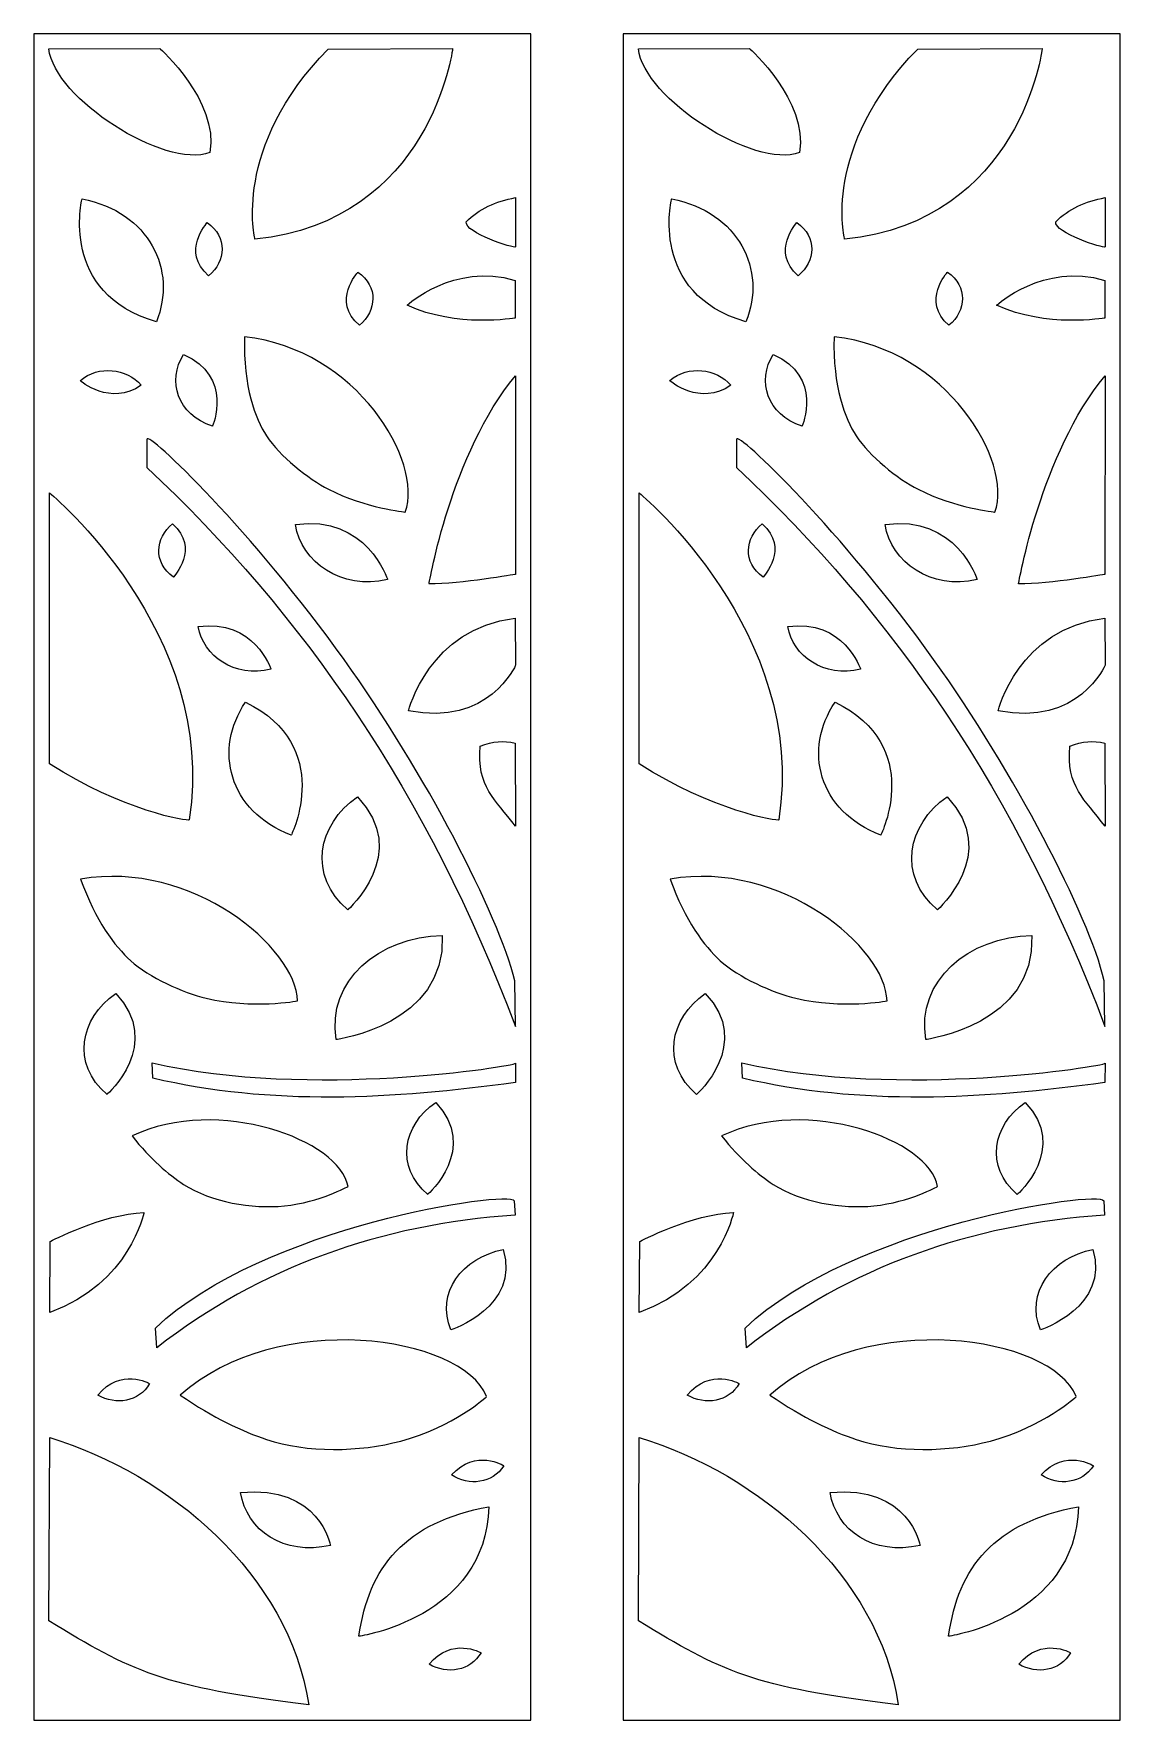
# Model space of a CAD drawing. Header units: centimetres. Extents: x -9.3 to 8.1, y -13.6 to 13.3.
import ezdxf

# ---------------------------------------------------------------- set-up
doc = ezdxf.new("R2010")
doc.units = ezdxf.units.CM
doc.header["$MEASUREMENT"] = 0
doc.layers.add('layer 1', color=7, linetype='Continuous')

msp = doc.modelspace()

# ---------------------------------------------------------------- linework, layer by layer
at = {"layer": 'layer 1', "color": 142}
for points, knots in [([(-1.33411, 13.32705), (-1.33411, 13.32705), (-1.33411, -13.63764), (-1.33411, -13.63764), (-1.33411, -13.63764), (-1.33411, -13.63764), (-9.27906, -13.63764), (-9.27906, -13.63764), (-9.27906, -13.63764), (-9.27906, -13.63764), (-9.27906, 13.32705), (-9.27906, 13.32705), (-9.27906, 13.32705), (-9.27906, 13.32705), (-1.33411, 13.32705), (-1.33411, 13.32705)], [0, 0, 0, 0, 0.2, 0.2, 0.2, 0.2, 0.4, 0.4, 0.4, 0.4, 0.6, 0.6, 0.6, 0.6, 1, 1, 1, 1]), ([(-7.26118, 13.09212), (-7.26118, 13.09212), (-9.03831, 13.08629), (-9.03831, 13.08629), (-9.03831, 13.08629), (-8.9462, 12.28676), (-7.1921, 11.16319), (-6.46113, 11.42574), (-6.46113, 11.42574), (-6.32088, 12.25651), (-7.26118, 13.09212), (-7.26118, 13.09212)], [0, 0, 0, 0, 0.25, 0.25, 0.25, 0.25, 0.5, 0.5, 0.5, 0.5, 1, 1, 1, 1]), ([(-2.58188, 13.08862), (-2.58188, 13.08862), (-4.57296, 13.0821), (-4.57296, 13.0821), (-4.57296, 13.0821), (-6.11576, 11.50162), (-5.74175, 10.04109), (-5.74175, 10.04109), (-5.74175, 10.04109), (-2.92429, 10.32933), (-2.58188, 13.08862), (-2.58188, 13.08862)], [0, 0, 0, 0, 0.25, 0.25, 0.25, 0.25, 0.5, 0.5, 0.5, 0.5, 1, 1, 1, 1]), ([(-8.50563, 10.68688), (-8.50563, 10.68688), (-8.8833, 9.17534), (-7.31857, 8.72178), (-7.31857, 8.72178), (-6.9819, 9.54379), (-7.43153, 10.47773), (-8.50563, 10.68688)], [0, 0, 0, 0, 0.33333333, 0.33333333, 0.33333333, 0.33333333, 1, 1, 1, 1]), ([(-1.57527, 9.92012), (-1.57527, 9.92012), (-1.5779, 10.70663), (-1.5779, 10.70663), (-1.5779, 10.70663), (-1.88793, 10.64328), (-2.16427, 10.53276), (-2.3665, 10.31847), (-2.3665, 10.31847), (-2.39075, 10.14839), (-1.59413, 9.88239), (-1.57527, 9.92012)], [0, 0, 0, 0, 0.25, 0.25, 0.25, 0.25, 0.5, 0.5, 0.5, 0.5, 1, 1, 1, 1]), ([(-6.50434, 10.30762), (-6.50434, 10.30762), (-6.93128, 9.84368), (-6.48241, 9.45669), (-6.48241, 9.45669), (-6.20513, 9.68959), (-6.17616, 10.07709), (-6.50434, 10.30762)], [0, 0, 0, 0, 0.33333333, 0.33333333, 0.33333333, 0.33333333, 1, 1, 1, 1]), ([(-4.09475, 9.51612), (-4.09475, 9.51612), (-4.52169, 9.05218), (-4.07282, 8.66519), (-4.07282, 8.66519), (-3.79554, 8.89809), (-3.76657, 9.2856), (-4.09475, 9.51612)], [0, 0, 0, 0, 0.33333333, 0.33333333, 0.33333333, 0.33333333, 1, 1, 1, 1]), ([(-1.58268, 8.78108), (-1.58268, 8.78108), (-1.58268, 9.38407), (-1.58268, 9.38407), (-1.58268, 9.38407), (-2.56687, 9.67184), (-3.31067, 8.98743), (-3.31067, 8.98743), (-3.31067, 8.98743), (-2.5196, 8.61651), (-1.58268, 8.78108), (-1.58268, 8.78108)], [0, 0, 0, 0, 0.25, 0.25, 0.25, 0.25, 0.5, 0.5, 0.5, 0.5, 1, 1, 1, 1]), ([(-3.33861, 5.67853), (-3.33861, 5.67853), (-3.96821, 5.74028), (-4.56481, 6.04399), (-4.56481, 6.04399), (-4.89454, 6.21185), (-5.34667, 6.57372), (-5.55642, 6.8975), (-5.55642, 6.8975), (-5.73746, 7.17695), (-5.93305, 7.6743), (-5.90903, 8.48227), (-5.90903, 8.48227), (-4.10738, 8.28011), (-3.04472, 6.48675), (-3.33861, 5.67853)], [0, 0, 0, 0, 0.2, 0.2, 0.2, 0.2, 0.4, 0.4, 0.4, 0.4, 0.6, 0.6, 0.6, 0.6, 1, 1, 1, 1]), ([(-6.42212, 7.05028), (-6.42212, 7.05028), (-6.07739, 7.84481), (-6.88518, 8.19971), (-6.88518, 8.19971), (-7.14387, 7.77671), (-6.98604, 7.23838), (-6.42212, 7.05028)], [0, 0, 0, 0, 0.33333333, 0.33333333, 0.33333333, 0.33333333, 1, 1, 1, 1]), ([(-8.5383, 7.77955), (-8.5383, 7.77955), (-8.05171, 7.36205), (-7.55985, 7.70758), (-7.55985, 7.70758), (-7.79742, 7.97146), (-8.23882, 8.03779), (-8.5383, 7.77955)], [0, 0, 0, 0, 0.33333333, 0.33333333, 0.33333333, 0.33333333, 1, 1, 1, 1]), ([(-1.57924, 4.68217), (-1.57924, 4.68217), (-1.57677, 7.85701), (-1.57677, 7.85701), (-1.57677, 7.85701), (-2.60531, 6.621), (-2.96003, 4.52967), (-2.96003, 4.52967), (-2.96003, 4.52967), (-2.44576, 4.52967), (-1.57924, 4.68217), (-1.57924, 4.68217)], [0, 0, 0, 0, 0.25, 0.25, 0.25, 0.25, 0.5, 0.5, 0.5, 0.5, 1, 1, 1, 1]), ([(-7.4692, 6.83802), (-7.46876, 7.00302), (-5.74878, 5.32644), (-4.31751, 3.32318), (-4.31751, 3.32318), (-3.02527, 1.51453), (-1.84538, -0.75155), (-1.589, -1.81734), (-1.589, -1.81734), (-1.589, -1.81734), (-1.57828, -2.54788), (-1.57828, -2.54788), (-1.57828, -2.54788), (-2.98026, 1.17559), (-4.94628, 4.03134), (-7.47038, 6.39238), (-7.47038, 6.39238), (-7.47038, 6.39238), (-7.4692, 6.83802), (-7.4692, 6.83802)], [0, 0, 0, 0, 0.16666667, 0.16666667, 0.16666667, 0.16666667, 0.33333333, 0.33333333, 0.33333333, 0.33333333, 0.5, 0.5, 0.5, 0.5, 0.66666667, 0.66666667, 0.66666667, 0.66666667, 1, 1, 1, 1]), ([(-9.0267, 5.987), (-9.0267, 5.987), (-9.0249, 1.65383), (-9.0249, 1.65383), (-9.0249, 1.65383), (-7.87948, 0.91471), (-6.79366, 0.71959), (-6.79366, 0.76083), (-6.79366, 0.76083), (-6.32615, 3.75969), (-9.0267, 5.987), (-9.0267, 5.987)], [0, 0, 0, 0, 0.25, 0.25, 0.25, 0.25, 0.5, 0.5, 0.5, 0.5, 1, 1, 1, 1]), ([(-7.04494, 4.64095), (-7.04494, 4.64095), (-6.61396, 5.10205), (-7.05945, 5.49202), (-7.05945, 5.49202), (-7.33877, 5.26094), (-7.37113, 4.87362), (-7.04494, 4.64095)], [0, 0, 0, 0, 0.33333333, 0.33333333, 0.33333333, 0.33333333, 1, 1, 1, 1]), ([(-3.62154, 4.60177), (-3.62154, 4.60177), (-3.95772, 5.64266), (-5.09545, 5.47991), (-5.09545, 5.47991), (-4.99372, 4.87669), (-4.36403, 4.42691), (-3.62154, 4.60177)], [0, 0, 0, 0, 0.33333333, 0.33333333, 0.33333333, 0.33333333, 1, 1, 1, 1]), ([(-5.4865, 3.16676), (-5.4865, 3.16676), (-5.75803, 3.98235), (-6.65034, 3.84833), (-6.65034, 3.84833), (-6.56608, 3.37521), (-6.06831, 3.02539), (-5.4865, 3.16676)], [0, 0, 0, 0, 0.33333333, 0.33333333, 0.33333333, 0.33333333, 1, 1, 1, 1]), ([(-1.5743, 3.23282), (-1.5743, 3.23282), (-1.58048, 3.98258), (-1.58048, 3.98258), (-1.58048, 3.98258), (-2.95965, 3.82048), (-3.28729, 2.50341), (-3.28729, 2.50341), (-3.28729, 2.50341), (-2.00162, 2.24), (-1.5743, 3.23282), (-1.5743, 3.23282)], [0, 0, 0, 0, 0.25, 0.25, 0.25, 0.25, 0.5, 0.5, 0.5, 0.5, 1, 1, 1, 1]), ([(-5.16208, 0.51419), (-5.16208, 0.51419), (-4.45753, 1.93508), (-5.89318, 2.63994), (-5.89318, 2.63994), (-6.40514, 1.88901), (-6.17015, 0.89768), (-5.16208, 0.51419)], [0, 0, 0, 0, 0.33333333, 0.33333333, 0.33333333, 0.33333333, 1, 1, 1, 1]), ([(-1.57666, 0.65504), (-1.57666, 0.65504), (-1.57962, 1.98613), (-1.57962, 1.98613), (-1.57962, 1.98613), (-1.76816, 2.0296), (-1.93829, 2.01445), (-2.14187, 1.93606), (-2.14187, 1.93606), (-2.19701, 1.27941), (-1.90456, 1.09477), (-1.57666, 0.65504)], [0, 0, 0, 0, 0.25, 0.25, 0.25, 0.25, 0.5, 0.5, 0.5, 0.5, 1, 1, 1, 1]), ([(-4.25774, -0.68107), (-4.25774, -0.68107), (-3.24263, 0.2258), (-4.10173, 1.12616), (-4.10173, 1.12616), (-4.74481, 0.68215), (-4.89839, -0.13384), (-4.25774, -0.68107)], [0, 0, 0, 0, 0.33333333, 0.33333333, 0.33333333, 0.33333333, 1, 1, 1, 1]), ([(-5.06256, -2.1356), (-5.06256, -2.1356), (-5.78333, -2.2698), (-6.51978, -2.09417), (-6.51978, -2.09417), (-6.89368, -2.00501), (-7.44062, -1.75904), (-7.72877, -1.4941), (-7.72877, -1.4941), (-7.98501, -1.2585), (-8.29248, -0.85598), (-8.52965, -0.18788), (-8.52965, -0.18788), (-6.74756, 0.11806), (-5.0811, -1.2883), (-5.06256, -2.1356)], [0, 0, 0, 0, 0.2, 0.2, 0.2, 0.2, 0.4, 0.4, 0.4, 0.4, 0.6, 0.6, 0.6, 0.6, 1, 1, 1, 1]), ([(-4.44292, -2.754), (-4.44292, -2.754), (-2.6793, -2.51975), (-2.74959, -1.09084), (-2.74959, -1.09084), (-3.75561, -1.11199), (-4.60133, -1.80967), (-4.44292, -2.754)], [0, 0, 0, 0, 0.33333333, 0.33333333, 0.33333333, 0.33333333, 1, 1, 1, 1]), ([(-8.10733, -3.63237), (-8.10733, -3.63237), (-7.20126, -2.8229), (-7.9681, -2.01924), (-7.9681, -2.01924), (-8.54207, -2.41555), (-8.6792, -3.14393), (-8.10733, -3.63237)], [0, 0, 0, 0, 0.33333333, 0.33333333, 0.33333333, 0.33333333, 1, 1, 1, 1]), ([(-1.57811, -3.13368), (-1.57807, -3.17293), (-4.83965, -3.70965), (-7.38359, -3.12814), (-7.38359, -3.12814), (-7.38359, -3.12814), (-7.37639, -3.37166), (-7.37639, -3.37166), (-7.37639, -3.37166), (-5.49327, -3.81726), (-3.52822, -3.71099), (-1.57828, -3.44088), (-1.57828, -3.44088), (-1.57828, -3.44088), (-1.57811, -3.13368), (-1.57811, -3.13368)], [0, 0, 0, 0, 0.2, 0.2, 0.2, 0.2, 0.4, 0.4, 0.4, 0.4, 0.6, 0.6, 0.6, 0.6, 1, 1, 1, 1]), ([(-4.25413, -5.10233), (-4.25413, -5.10233), (-4.70177, -5.35468), (-5.27151, -5.41357), (-5.27151, -5.41357), (-5.78746, -5.4669), (-6.4433, -5.35314), (-6.88323, -5.06999), (-6.88323, -5.06999), (-7.12619, -4.91361), (-7.41086, -4.6705), (-7.70709, -4.2947), (-7.70709, -4.2947), (-6.32029, -3.64351), (-4.38473, -4.36175), (-4.25413, -5.10233)], [0, 0, 0, 0, 0.2, 0.2, 0.2, 0.2, 0.4, 0.4, 0.4, 0.4, 0.6, 0.6, 0.6, 0.6, 1, 1, 1, 1]), ([(-2.97986, -5.23149), (-2.97986, -5.23149), (-2.15327, -4.493), (-2.85282, -3.75987), (-2.85282, -3.75987), (-3.37649, -4.12143), (-3.50154, -4.7859), (-2.97986, -5.23149)], [0, 0, 0, 0, 0.33333333, 0.33333333, 0.33333333, 0.33333333, 1, 1, 1, 1]), ([(-1.59857, -5.33243), (-1.66661, -5.15121), (-5.60495, -5.73691), (-7.33372, -7.36604), (-7.33372, -7.36604), (-7.33372, -7.36604), (-7.31239, -7.68042), (-7.31239, -7.68042), (-7.31239, -7.68042), (-5.65659, -6.39355), (-3.73417, -5.70978), (-1.58397, -5.56119), (-1.58397, -5.56119), (-1.58397, -5.56119), (-1.59857, -5.33243), (-1.59857, -5.33243)], [0, 0, 0, 0, 0.2, 0.2, 0.2, 0.2, 0.4, 0.4, 0.4, 0.4, 0.6, 0.6, 0.6, 0.6, 1, 1, 1, 1]), ([(-9.01614, -5.98213), (-9.01614, -5.98213), (-9.02377, -7.11684), (-9.02377, -7.11684), (-9.02377, -7.11684), (-7.7381, -6.6508), (-7.51831, -5.52057), (-7.51831, -5.52057), (-7.51831, -5.52057), (-8.17283, -5.54083), (-9.01614, -5.98213), (-9.01614, -5.98213)], [0, 0, 0, 0, 0.25, 0.25, 0.25, 0.25, 0.5, 0.5, 0.5, 0.5, 1, 1, 1, 1]), ([(-2.60794, -7.39553), (-2.60794, -7.39553), (-1.49772, -7.03141), (-1.77168, -6.11009), (-1.77168, -6.11009), (-2.42292, -6.24452), (-2.8618, -6.8), (-2.60794, -7.39553)], [0, 0, 0, 0, 0.33333333, 0.33333333, 0.33333333, 0.33333333, 1, 1, 1, 1]), ([(-2.03773, -8.46381), (-2.03773, -8.46381), (-2.57043, -8.94904), (-3.40973, -9.17338), (-3.40973, -9.17338), (-4.06901, -9.3496), (-4.91239, -9.36355), (-5.55531, -9.14952), (-5.55531, -9.14952), (-5.93901, -9.02179), (-6.40382, -8.8037), (-6.93564, -8.43922), (-6.93564, -8.43922), (-5.38595, -7.0594), (-2.43437, -7.47835), (-2.03773, -8.46381)], [0, 0, 0, 0, 0.2, 0.2, 0.2, 0.2, 0.4, 0.4, 0.4, 0.4, 0.6, 0.6, 0.6, 0.6, 1, 1, 1, 1]), ([(-7.42664, -8.25383), (-7.42664, -8.25383), (-7.89405, -7.99344), (-8.25634, -8.43898), (-8.25634, -8.43898), (-7.96471, -8.60546), (-7.59704, -8.55022), (-7.42664, -8.25383)], [0, 0, 0, 0, 0.33333333, 0.33333333, 0.33333333, 0.33333333, 1, 1, 1, 1]), ([(-9.02377, -9.11836), (-9.02377, -9.11836), (-9.03594, -12.04806), (-9.03594, -12.04806), (-9.03594, -12.04806), (-7.73124, -12.8468), (-7.19845, -13.11768), (-4.88324, -13.38819), (-4.88324, -13.38819), (-5.19851, -11.3074), (-7.11475, -9.69614), (-9.02377, -9.11836)], [0, 0, 0, 0, 0.25, 0.25, 0.25, 0.25, 0.5, 0.5, 0.5, 0.5, 1, 1, 1, 1]), ([(-1.76088, -9.56838), (-1.76088, -9.56838), (-2.21168, -9.28684), (-2.60074, -9.71511), (-2.60074, -9.71511), (-2.31969, -9.89481), (-1.94917, -9.85652), (-1.76088, -9.56838)], [0, 0, 0, 0, 0.33333333, 0.33333333, 0.33333333, 0.33333333, 1, 1, 1, 1]), ([(-4.53561, -10.84138), (-4.53561, -10.84138), (-4.70408, -9.87539), (-5.97239, -9.99384), (-5.97239, -9.99384), (-5.87437, -10.602), (-5.28477, -11.01345), (-4.53561, -10.84138)], [0, 0, 0, 0, 0.33333333, 0.33333333, 0.33333333, 0.33333333, 1, 1, 1, 1]), ([(-4.07879, -12.29483), (-4.07879, -12.29483), (-2.05428, -12.0079), (-2.0006, -10.22349), (-2.0006, -10.22349), (-3.3435, -10.47367), (-3.92397, -11.17923), (-4.07879, -12.29483)], [0, 0, 0, 0, 0.33333333, 0.33333333, 0.33333333, 0.33333333, 1, 1, 1, 1]), ([(-2.12758, -12.55704), (-2.12758, -12.55704), (-2.59499, -12.29665), (-2.95729, -12.74219), (-2.95729, -12.74219), (-2.66565, -12.90867), (-2.29798, -12.85343), (-2.12758, -12.55704)], [0, 0, 0, 0, 0.33333333, 0.33333333, 0.33333333, 0.33333333, 1, 1, 1, 1])]:
    msp.add_open_spline(points, degree=3, knots=knots, dxfattribs=at)
at = {"layer": 'layer 1', "color": 242, "lineweight": 9}
for points, knots in [([(8.09234, 13.32705), (8.09234, 13.32705), (8.09234, -13.63764), (8.09234, -13.63764), (8.09234, -13.63764), (8.09234, -13.63764), (0.14739, -13.63764), (0.14739, -13.63764), (0.14739, -13.63764), (0.14739, -13.63764), (0.14739, 13.32705), (0.14739, 13.32705), (0.14739, 13.32705), (0.14739, 13.32705), (8.09234, 13.32705), (8.09234, 13.32705)], [0, 0, 0, 0, 0.2, 0.2, 0.2, 0.2, 0.4, 0.4, 0.4, 0.4, 0.6, 0.6, 0.6, 0.6, 1, 1, 1, 1]), ([(2.16527, 13.09212), (2.16527, 13.09212), (0.38814, 13.08629), (0.38814, 13.08629), (0.38814, 13.08629), (0.48025, 12.28676), (2.23435, 11.16319), (2.96532, 11.42574), (2.96532, 11.42574), (3.10557, 12.25651), (2.16527, 13.09212), (2.16527, 13.09212)], [0, 0, 0, 0, 0.25, 0.25, 0.25, 0.25, 0.5, 0.5, 0.5, 0.5, 1, 1, 1, 1]), ([(6.84457, 13.08862), (6.84457, 13.08862), (4.85349, 13.0821), (4.85349, 13.0821), (4.85349, 13.0821), (3.31069, 11.50162), (3.6847, 10.04109), (3.6847, 10.04109), (3.6847, 10.04109), (6.50216, 10.32933), (6.84457, 13.08862), (6.84457, 13.08862)], [0, 0, 0, 0, 0.25, 0.25, 0.25, 0.25, 0.5, 0.5, 0.5, 0.5, 1, 1, 1, 1]), ([(0.92082, 10.68688), (0.92082, 10.68688), (0.54315, 9.17534), (2.10788, 8.72178), (2.10788, 8.72178), (2.44455, 9.54379), (1.99492, 10.47773), (0.92082, 10.68688)], [0, 0, 0, 0, 0.33333333, 0.33333333, 0.33333333, 0.33333333, 1, 1, 1, 1]), ([(7.85118, 9.92012), (7.85118, 9.92012), (7.84855, 10.70663), (7.84855, 10.70663), (7.84855, 10.70663), (7.53852, 10.64328), (7.26218, 10.53276), (7.05995, 10.31847), (7.05995, 10.31847), (7.0357, 10.14839), (7.83232, 9.88239), (7.85118, 9.92012)], [0, 0, 0, 0, 0.25, 0.25, 0.25, 0.25, 0.5, 0.5, 0.5, 0.5, 1, 1, 1, 1]), ([(2.92211, 10.30762), (2.92211, 10.30762), (2.49517, 9.84368), (2.94404, 9.45669), (2.94404, 9.45669), (3.22132, 9.68959), (3.25029, 10.07709), (2.92211, 10.30762)], [0, 0, 0, 0, 0.33333333, 0.33333333, 0.33333333, 0.33333333, 1, 1, 1, 1]), ([(5.3317, 9.51612), (5.3317, 9.51612), (4.90476, 9.05218), (5.35363, 8.66519), (5.35363, 8.66519), (5.63091, 8.89809), (5.65988, 9.2856), (5.3317, 9.51612)], [0, 0, 0, 0, 0.33333333, 0.33333333, 0.33333333, 0.33333333, 1, 1, 1, 1]), ([(7.84377, 8.78108), (7.84377, 8.78108), (7.84377, 9.38407), (7.84377, 9.38407), (7.84377, 9.38407), (6.85958, 9.67184), (6.11578, 8.98743), (6.11578, 8.98743), (6.11578, 8.98743), (6.90685, 8.61651), (7.84377, 8.78108), (7.84377, 8.78108)], [0, 0, 0, 0, 0.25, 0.25, 0.25, 0.25, 0.5, 0.5, 0.5, 0.5, 1, 1, 1, 1]), ([(6.08784, 5.67853), (6.08784, 5.67853), (5.45824, 5.74028), (4.86164, 6.04399), (4.86164, 6.04399), (4.53191, 6.21185), (4.07978, 6.57372), (3.87003, 6.8975), (3.87003, 6.8975), (3.68899, 7.17695), (3.4934, 7.6743), (3.51742, 8.48227), (3.51742, 8.48227), (5.31907, 8.28011), (6.38173, 6.48675), (6.08784, 5.67853)], [0, 0, 0, 0, 0.2, 0.2, 0.2, 0.2, 0.4, 0.4, 0.4, 0.4, 0.6, 0.6, 0.6, 0.6, 1, 1, 1, 1]), ([(3.00433, 7.05028), (3.00433, 7.05028), (3.34906, 7.84481), (2.54127, 8.19971), (2.54127, 8.19971), (2.28258, 7.77671), (2.44041, 7.23838), (3.00433, 7.05028)], [0, 0, 0, 0, 0.33333333, 0.33333333, 0.33333333, 0.33333333, 1, 1, 1, 1]), ([(0.88815, 7.77955), (0.88815, 7.77955), (1.37474, 7.36205), (1.8666, 7.70758), (1.8666, 7.70758), (1.62903, 7.97146), (1.18763, 8.03779), (0.88815, 7.77955)], [0, 0, 0, 0, 0.33333333, 0.33333333, 0.33333333, 0.33333333, 1, 1, 1, 1]), ([(7.84721, 4.68217), (7.84721, 4.68217), (7.84968, 7.85701), (7.84968, 7.85701), (7.84968, 7.85701), (6.82114, 6.621), (6.46642, 4.52967), (6.46642, 4.52967), (6.46642, 4.52967), (6.98069, 4.52967), (7.84721, 4.68217), (7.84721, 4.68217)], [0, 0, 0, 0, 0.25, 0.25, 0.25, 0.25, 0.5, 0.5, 0.5, 0.5, 1, 1, 1, 1]), ([(1.95725, 6.83802), (1.95769, 7.00302), (3.67767, 5.32644), (5.10894, 3.32318), (5.10894, 3.32318), (6.40118, 1.51453), (7.58107, -0.75155), (7.83745, -1.81734), (7.83745, -1.81734), (7.83745, -1.81734), (7.84817, -2.54788), (7.84817, -2.54788), (7.84817, -2.54788), (6.44619, 1.17559), (4.48017, 4.03134), (1.95607, 6.39238), (1.95607, 6.39238), (1.95607, 6.39238), (1.95725, 6.83802), (1.95725, 6.83802)], [0, 0, 0, 0, 0.16666667, 0.16666667, 0.16666667, 0.16666667, 0.33333333, 0.33333333, 0.33333333, 0.33333333, 0.5, 0.5, 0.5, 0.5, 0.66666667, 0.66666667, 0.66666667, 0.66666667, 1, 1, 1, 1]), ([(0.39975, 5.987), (0.39975, 5.987), (0.40155, 1.65383), (0.40155, 1.65383), (0.40155, 1.65383), (1.54697, 0.91471), (2.63279, 0.71959), (2.63279, 0.76083), (2.63279, 0.76083), (3.1003, 3.75969), (0.39975, 5.987), (0.39975, 5.987)], [0, 0, 0, 0, 0.25, 0.25, 0.25, 0.25, 0.5, 0.5, 0.5, 0.5, 1, 1, 1, 1]), ([(2.38151, 4.64095), (2.38151, 4.64095), (2.81249, 5.10205), (2.367, 5.49202), (2.367, 5.49202), (2.08768, 5.26094), (2.05532, 4.87362), (2.38151, 4.64095)], [0, 0, 0, 0, 0.33333333, 0.33333333, 0.33333333, 0.33333333, 1, 1, 1, 1]), ([(5.80491, 4.60177), (5.80491, 4.60177), (5.46873, 5.64266), (4.331, 5.47991), (4.331, 5.47991), (4.43273, 4.87669), (5.06242, 4.42691), (5.80491, 4.60177)], [0, 0, 0, 0, 0.33333333, 0.33333333, 0.33333333, 0.33333333, 1, 1, 1, 1]), ([(3.93995, 3.16676), (3.93995, 3.16676), (3.66842, 3.98235), (2.77611, 3.84833), (2.77611, 3.84833), (2.86037, 3.37521), (3.35814, 3.02539), (3.93995, 3.16676)], [0, 0, 0, 0, 0.33333333, 0.33333333, 0.33333333, 0.33333333, 1, 1, 1, 1]), ([(7.85215, 3.23282), (7.85215, 3.23282), (7.84597, 3.98258), (7.84597, 3.98258), (7.84597, 3.98258), (6.4668, 3.82048), (6.13916, 2.50341), (6.13916, 2.50341), (6.13916, 2.50341), (7.42483, 2.24), (7.85215, 3.23282), (7.85215, 3.23282)], [0, 0, 0, 0, 0.25, 0.25, 0.25, 0.25, 0.5, 0.5, 0.5, 0.5, 1, 1, 1, 1]), ([(4.26437, 0.51419), (4.26437, 0.51419), (4.96892, 1.93508), (3.53327, 2.63994), (3.53327, 2.63994), (3.02131, 1.88901), (3.2563, 0.89768), (4.26437, 0.51419)], [0, 0, 0, 0, 0.33333333, 0.33333333, 0.33333333, 0.33333333, 1, 1, 1, 1]), ([(7.84979, 0.65504), (7.84979, 0.65504), (7.84683, 1.98613), (7.84683, 1.98613), (7.84683, 1.98613), (7.65829, 2.0296), (7.48816, 2.01445), (7.28458, 1.93606), (7.28458, 1.93606), (7.22944, 1.27941), (7.52189, 1.09477), (7.84979, 0.65504)], [0, 0, 0, 0, 0.25, 0.25, 0.25, 0.25, 0.5, 0.5, 0.5, 0.5, 1, 1, 1, 1]), ([(5.16871, -0.68107), (5.16871, -0.68107), (6.18382, 0.2258), (5.32472, 1.12616), (5.32472, 1.12616), (4.68164, 0.68215), (4.52806, -0.13384), (5.16871, -0.68107)], [0, 0, 0, 0, 0.33333333, 0.33333333, 0.33333333, 0.33333333, 1, 1, 1, 1]), ([(4.36389, -2.1356), (4.36389, -2.1356), (3.64312, -2.2698), (2.90667, -2.09417), (2.90667, -2.09417), (2.53277, -2.00501), (1.98583, -1.75904), (1.69768, -1.4941), (1.69768, -1.4941), (1.44144, -1.2585), (1.13397, -0.85598), (0.8968, -0.18788), (0.8968, -0.18788), (2.67889, 0.11806), (4.34535, -1.2883), (4.36389, -2.1356)], [0, 0, 0, 0, 0.2, 0.2, 0.2, 0.2, 0.4, 0.4, 0.4, 0.4, 0.6, 0.6, 0.6, 0.6, 1, 1, 1, 1]), ([(4.98353, -2.754), (4.98353, -2.754), (6.74715, -2.51975), (6.67686, -1.09084), (6.67686, -1.09084), (5.67084, -1.11199), (4.82512, -1.80967), (4.98353, -2.754)], [0, 0, 0, 0, 0.33333333, 0.33333333, 0.33333333, 0.33333333, 1, 1, 1, 1]), ([(1.31912, -3.63237), (1.31912, -3.63237), (2.22519, -2.8229), (1.45835, -2.01924), (1.45835, -2.01924), (0.88438, -2.41555), (0.74725, -3.14393), (1.31912, -3.63237)], [0, 0, 0, 0, 0.33333333, 0.33333333, 0.33333333, 0.33333333, 1, 1, 1, 1]), ([(7.84834, -3.13368), (7.84838, -3.17293), (4.5868, -3.70965), (2.04286, -3.12814), (2.04286, -3.12814), (2.04286, -3.12814), (2.05006, -3.37166), (2.05006, -3.37166), (2.05006, -3.37166), (3.93318, -3.81726), (5.89823, -3.71099), (7.84817, -3.44088), (7.84817, -3.44088), (7.84817, -3.44088), (7.84834, -3.13368), (7.84834, -3.13368)], [0, 0, 0, 0, 0.2, 0.2, 0.2, 0.2, 0.4, 0.4, 0.4, 0.4, 0.6, 0.6, 0.6, 0.6, 1, 1, 1, 1]), ([(5.17232, -5.10233), (5.17232, -5.10233), (4.72468, -5.35468), (4.15494, -5.41357), (4.15494, -5.41357), (3.63899, -5.4669), (2.98315, -5.35314), (2.54322, -5.06999), (2.54322, -5.06999), (2.30026, -4.91361), (2.01559, -4.6705), (1.71936, -4.2947), (1.71936, -4.2947), (3.10616, -3.64351), (5.04172, -4.36175), (5.17232, -5.10233)], [0, 0, 0, 0, 0.2, 0.2, 0.2, 0.2, 0.4, 0.4, 0.4, 0.4, 0.6, 0.6, 0.6, 0.6, 1, 1, 1, 1]), ([(6.44659, -5.23149), (6.44659, -5.23149), (7.27318, -4.493), (6.57363, -3.75987), (6.57363, -3.75987), (6.04996, -4.12143), (5.92491, -4.7859), (6.44659, -5.23149)], [0, 0, 0, 0, 0.33333333, 0.33333333, 0.33333333, 0.33333333, 1, 1, 1, 1]), ([(7.82788, -5.33243), (7.75984, -5.15121), (3.8215, -5.73691), (2.09273, -7.36604), (2.09273, -7.36604), (2.09273, -7.36604), (2.11406, -7.68042), (2.11406, -7.68042), (2.11406, -7.68042), (3.76986, -6.39355), (5.69228, -5.70978), (7.84248, -5.56119), (7.84248, -5.56119), (7.84248, -5.56119), (7.82788, -5.33243), (7.82788, -5.33243)], [0, 0, 0, 0, 0.2, 0.2, 0.2, 0.2, 0.4, 0.4, 0.4, 0.4, 0.6, 0.6, 0.6, 0.6, 1, 1, 1, 1]), ([(0.41031, -5.98213), (0.41031, -5.98213), (0.40268, -7.11684), (0.40268, -7.11684), (0.40268, -7.11684), (1.68835, -6.6508), (1.90814, -5.52057), (1.90814, -5.52057), (1.90814, -5.52057), (1.25362, -5.54083), (0.41031, -5.98213), (0.41031, -5.98213)], [0, 0, 0, 0, 0.25, 0.25, 0.25, 0.25, 0.5, 0.5, 0.5, 0.5, 1, 1, 1, 1]), ([(6.81851, -7.39553), (6.81851, -7.39553), (7.92873, -7.03141), (7.65477, -6.11009), (7.65477, -6.11009), (7.00353, -6.24452), (6.56465, -6.8), (6.81851, -7.39553)], [0, 0, 0, 0, 0.33333333, 0.33333333, 0.33333333, 0.33333333, 1, 1, 1, 1]), ([(7.38872, -8.46381), (7.38872, -8.46381), (6.85602, -8.94904), (6.01672, -9.17338), (6.01672, -9.17338), (5.35744, -9.3496), (4.51406, -9.36355), (3.87114, -9.14952), (3.87114, -9.14952), (3.48744, -9.02179), (3.02263, -8.8037), (2.49081, -8.43922), (2.49081, -8.43922), (4.0405, -7.0594), (6.99208, -7.47835), (7.38872, -8.46381)], [0, 0, 0, 0, 0.2, 0.2, 0.2, 0.2, 0.4, 0.4, 0.4, 0.4, 0.6, 0.6, 0.6, 0.6, 1, 1, 1, 1]), ([(1.99981, -8.25383), (1.99981, -8.25383), (1.5324, -7.99344), (1.17011, -8.43898), (1.17011, -8.43898), (1.46174, -8.60546), (1.82941, -8.55022), (1.99981, -8.25383)], [0, 0, 0, 0, 0.33333333, 0.33333333, 0.33333333, 0.33333333, 1, 1, 1, 1]), ([(0.40268, -9.11836), (0.40268, -9.11836), (0.39051, -12.04806), (0.39051, -12.04806), (0.39051, -12.04806), (1.69521, -12.8468), (2.228, -13.11768), (4.54321, -13.38819), (4.54321, -13.38819), (4.22794, -11.3074), (2.3117, -9.69614), (0.40268, -9.11836)], [0, 0, 0, 0, 0.25, 0.25, 0.25, 0.25, 0.5, 0.5, 0.5, 0.5, 1, 1, 1, 1]), ([(7.66557, -9.56838), (7.66557, -9.56838), (7.21477, -9.28684), (6.82571, -9.71511), (6.82571, -9.71511), (7.10676, -9.89481), (7.47728, -9.85652), (7.66557, -9.56838)], [0, 0, 0, 0, 0.33333333, 0.33333333, 0.33333333, 0.33333333, 1, 1, 1, 1]), ([(4.89084, -10.84138), (4.89084, -10.84138), (4.72237, -9.87539), (3.45406, -9.99384), (3.45406, -9.99384), (3.55208, -10.602), (4.14168, -11.01345), (4.89084, -10.84138)], [0, 0, 0, 0, 0.33333333, 0.33333333, 0.33333333, 0.33333333, 1, 1, 1, 1]), ([(5.34766, -12.29483), (5.34766, -12.29483), (7.37217, -12.0079), (7.42585, -10.22349), (7.42585, -10.22349), (6.08295, -10.47367), (5.50248, -11.17923), (5.34766, -12.29483)], [0, 0, 0, 0, 0.33333333, 0.33333333, 0.33333333, 0.33333333, 1, 1, 1, 1]), ([(7.29887, -12.55704), (7.29887, -12.55704), (6.83146, -12.29665), (6.46916, -12.74219), (6.46916, -12.74219), (6.7608, -12.90867), (7.12847, -12.85343), (7.29887, -12.55704)], [0, 0, 0, 0, 0.33333333, 0.33333333, 0.33333333, 0.33333333, 1, 1, 1, 1])]:
    msp.add_open_spline(points, degree=3, knots=knots, dxfattribs=at)

doc.saveas('drawing.dxf')
